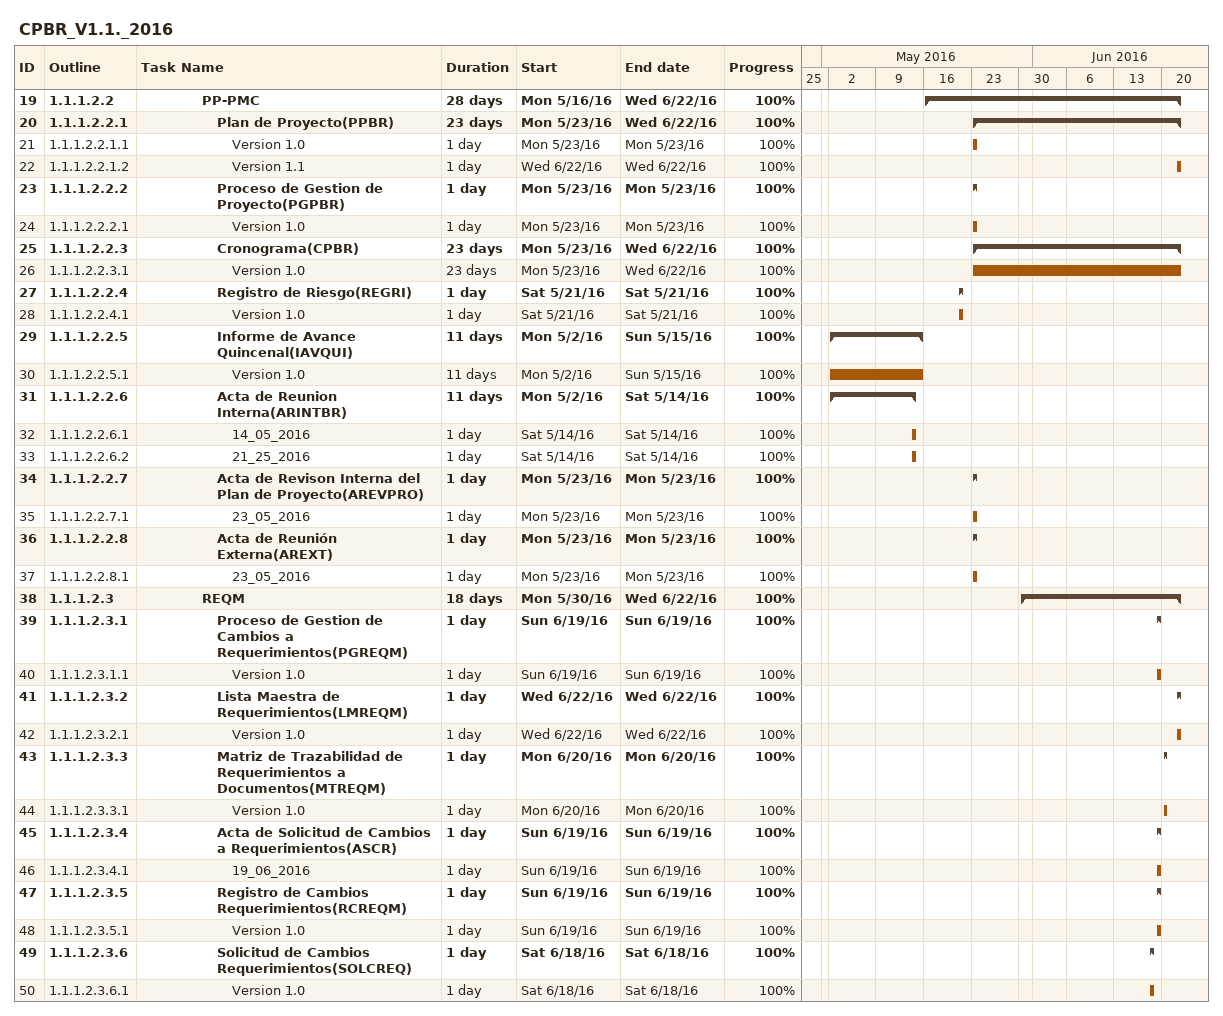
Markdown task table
CPBR_V1.1._2016

| ID | WBS | Task | Duration | Start | Finish | % complete |
|---|---|---|---|---|---|---|
| 19 | 1.1.1.2.2 | **PP-PMC** | 28d | 2016-05-16 | 2016-06-22 | 100 |
| 20 | 1.1.1.2.2.1 | **Plan de Proyecto(PPBR)** | 23d | 2016-05-23 | 2016-06-22 | 100 |
| 21 | 1.1.1.2.2.1.1 | Version 1.0 | 1d | 2016-05-23 | 2016-05-23 | 100 |
| 22 | 1.1.1.2.2.1.2 | Version 1.1 | 1d | 2016-06-22 | 2016-06-22 | 100 |
| 23 | 1.1.1.2.2.2 | **Proceso de Gestion de Proyecto(PGPBR)** | 1d | 2016-05-23 | 2016-05-23 | 100 |
| 24 | 1.1.1.2.2.2.1 | Version 1.0 | 1d | 2016-05-23 | 2016-05-23 | 100 |
| 25 | 1.1.1.2.2.3 | **Cronograma(CPBR)** | 23d | 2016-05-23 | 2016-06-22 | 100 |
| 26 | 1.1.1.2.2.3.1 | Version 1.0 | 23d | 2016-05-23 | 2016-06-22 | 100 |
| 27 | 1.1.1.2.2.4 | **Registro de Riesgo(REGRI)** | 1d | 2016-05-21 | 2016-05-21 | 100 |
| 28 | 1.1.1.2.2.4.1 | Version 1.0 | 1d | 2016-05-21 | 2016-05-21 | 100 |
| 29 | 1.1.1.2.2.5 | **Informe de Avance Quincenal(IAVQUI)** | 11d | 2016-05-02 | 2016-05-15 | 100 |
| 30 | 1.1.1.2.2.5.1 | Version 1.0 | 11d | 2016-05-02 | 2016-05-15 | 100 |
| 31 | 1.1.1.2.2.6 | **Acta de Reunion Interna(ARINTBR)** | 11d | 2016-05-02 | 2016-05-14 | 100 |
| 32 | 1.1.1.2.2.6.1 | 14_05_2016 | 1d | 2016-05-14 | 2016-05-14 | 100 |
| 33 | 1.1.1.2.2.6.2 | 21_25_2016 | 1d | 2016-05-14 | 2016-05-14 | 100 |
| 34 | 1.1.1.2.2.7 | **Acta de Revison Interna del Plan de Proyecto(AREVPRO)** | 1d | 2016-05-23 | 2016-05-23 | 100 |
| 35 | 1.1.1.2.2.7.1 | 23_05_2016 | 1d | 2016-05-23 | 2016-05-23 | 100 |
| 36 | 1.1.1.2.2.8 | **Acta de Reunión Externa(AREXT)** | 1d | 2016-05-23 | 2016-05-23 | 100 |
| 37 | 1.1.1.2.2.8.1 | 23_05_2016 | 1d | 2016-05-23 | 2016-05-23 | 100 |
| 38 | 1.1.1.2.3 | **REQM** | 18d | 2016-05-30 | 2016-06-22 | 100 |
| 39 | 1.1.1.2.3.1 | **Proceso de Gestion de Cambios a Requerimientos(PGREQM)** | 1d | 2016-06-19 | 2016-06-19 | 100 |
| 40 | 1.1.1.2.3.1.1 | Version 1.0 | 1d | 2016-06-19 | 2016-06-19 | 100 |
| 41 | 1.1.1.2.3.2 | **Lista Maestra de Requerimientos(LMREQM)** | 1d | 2016-06-22 | 2016-06-22 | 100 |
| 42 | 1.1.1.2.3.2.1 | Version 1.0 | 1d | 2016-06-22 | 2016-06-22 | 100 |
| 43 | 1.1.1.2.3.3 | **Matriz de Trazabilidad de Requerimientos a Documentos(MTREQM)** | 1d | 2016-06-20 | 2016-06-20 | 100 |
| 44 | 1.1.1.2.3.3.1 | Version 1.0 | 1d | 2016-06-20 | 2016-06-20 | 100 |
| 45 | 1.1.1.2.3.4 | **Acta de Solicitud de Cambios a Requerimientos(ASCR)** | 1d | 2016-06-19 | 2016-06-19 | 100 |
| 46 | 1.1.1.2.3.4.1 | 19_06_2016 | 1d | 2016-06-19 | 2016-06-19 | 100 |
| 47 | 1.1.1.2.3.5 | **Registro de Cambios Requerimientos(RCREQM)** | 1d | 2016-06-19 | 2016-06-19 | 100 |
| 48 | 1.1.1.2.3.5.1 | Version 1.0 | 1d | 2016-06-19 | 2016-06-19 | 100 |
| 49 | 1.1.1.2.3.6 | **Solicitud de Cambios Requerimientos(SOLCREQ)** | 1d | 2016-06-18 | 2016-06-18 | 100 |
| 50 | 1.1.1.2.3.6.1 | Version 1.0 | 1d | 2016-06-18 | 2016-06-18 | 100 |
